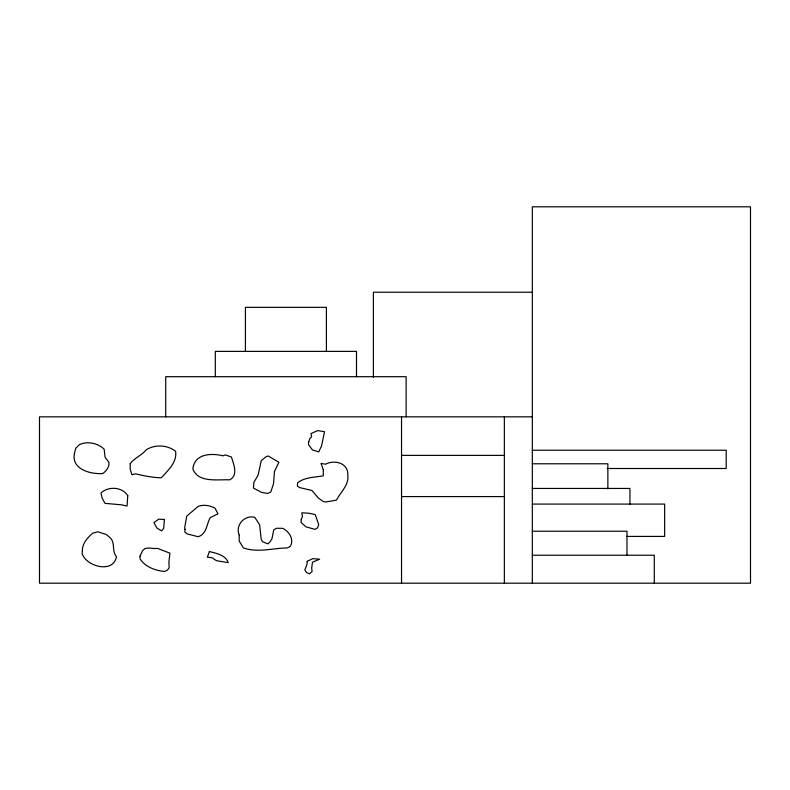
<?xml version="1.0" encoding="UTF-8"?>
<svg xmlns="http://www.w3.org/2000/svg" width="790" height="790" viewBox="0 0 790 790"><rect width="100%" height="100%" fill="white"/><g stroke="black" fill="none" stroke-linecap="round" stroke-linejoin="round"><path stroke-width="1.19" d="M532.332 292.221L373.384 292.221L373.384 377.353M532.332 416.834L39.5 416.834L39.5 583.198L750.5 583.198L750.5 206.802L532.332 206.802L532.332 583.198M532.332 450.231L726.198 450.231L726.198 468.5L607.184 468.5M401.537 455.376L504.356 455.376M532.332 463.779L607.865 463.779L607.865 488.921M532.332 488.437L629.936 488.437L629.936 504.267M401.537 496.584L504.356 496.584M532.332 504.079L664.647 504.079L664.647 536.42L626.668 536.42M532.332 531.226L626.983 531.226L626.983 555.479M532.332 555.232L654.278 555.232L654.278 583.198M504.356 416.834L504.356 583.198M406.119 416.834L406.119 376.692L165.712 376.692L165.712 416.834M401.537 416.834L401.537 583.198M356.507 376.692L356.507 351.382L215.324 351.382L215.324 376.692M326.408 351.382L326.408 307.34L245.423 307.34L245.423 351.382M323.278 469.685L323.268 475.857C314.627 477.377 304.831 477.081 297.593 482.809L297.396 486.196L299.953 487.677L311.932 490.472L318.222 497.927L323.228 501.522L325.964 501.986L336.481 500.119C340.431 492.131 349.111 485.119 347.807 475.363C348.666 463.167 334.772 459.326 325.579 464.194L321.026 463.444L323.278 469.685M140.037 556.091L140.028 558.826C145.251 566.973 155.166 570.518 164.527 571.496L167.411 570.133L169.149 567.714L168.902 562.026L169.919 553.168L157.496 548.369C153.339 549.099 148.984 547.095 144.728 548.655L142.467 550.887L140.037 556.091M239.232 535.077L239.192 541.012L243.359 547.905C257.807 553.02 272.738 548.092 287.442 547.924L290.286 546.374C294.394 539.412 289.179 531.512 282.751 528.332L276.54 528.243L273.725 529.873L271.948 538.859L270.289 541.486L268.027 543.846L265.381 542.908L262.517 541.634L261.174 539.155L259.614 524.698L254.785 517.391C244.722 514.448 234.897 525.389 239.232 535.077M130.222 463.621L130.172 469.171L131.96 474.79L135.485 473.812C143.829 475.787 152.707 477.664 161.298 477.782C168.013 470.366 177.276 462.298 175.587 451.218C167.263 444.889 155.176 444.227 146.318 449.737C141.835 455.257 134.705 457.785 130.222 463.621M274.406 471.62L273.587 483.421L270.842 491.963L267.701 493.434L261.628 492.377L253.442 488.092L253.827 482.483L258.103 475.146L261.283 460.629L265.924 456.818L268.156 455.968L278.91 462.259L274.406 471.62M184.988 529.241L184.83 531.877L187.082 533.892L198.172 536.716C207.069 533.941 206.407 524.165 210.258 517.598L217.981 513.846L214.939 508.039C209.646 505.462 203.741 504.287 198.132 506.4L186.756 516.127L184.712 527.503L184.988 529.241M301.227 519.662L301.049 522.486L306.007 526.861L314.983 529.359L317.57 527.898L318.716 524.649L315.23 514.576L308.485 513.184L301.78 512.819L302.452 516.62L301.227 519.662M127.773 495.685L127.062 506.054L121.591 504.83L105.001 503.368L102.117 498.095L100.982 492.96C108.418 486.038 122.243 486.788 127.773 495.685M307.211 561.295L306.984 564.356L304.841 569.975L306.53 572.543L309.354 573.856L312.05 571.753L311.695 567.892L312.514 562.194L319.634 559.192L312.84 558.658L307.211 561.295M82.358 551.094L82.16 553.75C86.564 566.835 113.701 573.757 116.466 556.535C111.726 551.538 115.291 543.658 110.807 538.395L106.453 534.613L97.94 531.769L92.618 533.201C87.404 537.97 82.15 543.421 82.358 551.094M164.429 519.514L163.708 528.263L161.664 530.89L156.933 528.076L153.922 522.625L158.701 519.158L164.429 519.514M308.762 441.62L308.436 444.543L312.445 449.935L318.775 451.88L321.57 445.817L324.522 431.686L317.728 430.59L310.974 433.572L311.645 436.732L309.759 438.766L308.762 441.62M74.408 453.598C71.258 469.398 90.475 474.247 102.582 473.605C106.314 471.186 109.583 466.959 108.931 462.278L105.119 457.38L104.152 449.154C97.94 443.151 87.157 440.771 79.227 444.75L75.761 448.295L74.408 453.598M193.362 466.278L192.849 469.023C198.28 483.115 217.615 479.244 229.742 479.846C238.501 475.363 233.652 464.135 231.401 457.015L225.259 454.902L223.017 455.83C212.569 453.154 196.404 453.421 193.362 466.278M209.399 551.519L207.345 557.197L211.987 557.681L216.401 560.663L228.3 562.668C225.585 555.024 216.332 553.375 209.399 551.519"/></g></svg>
